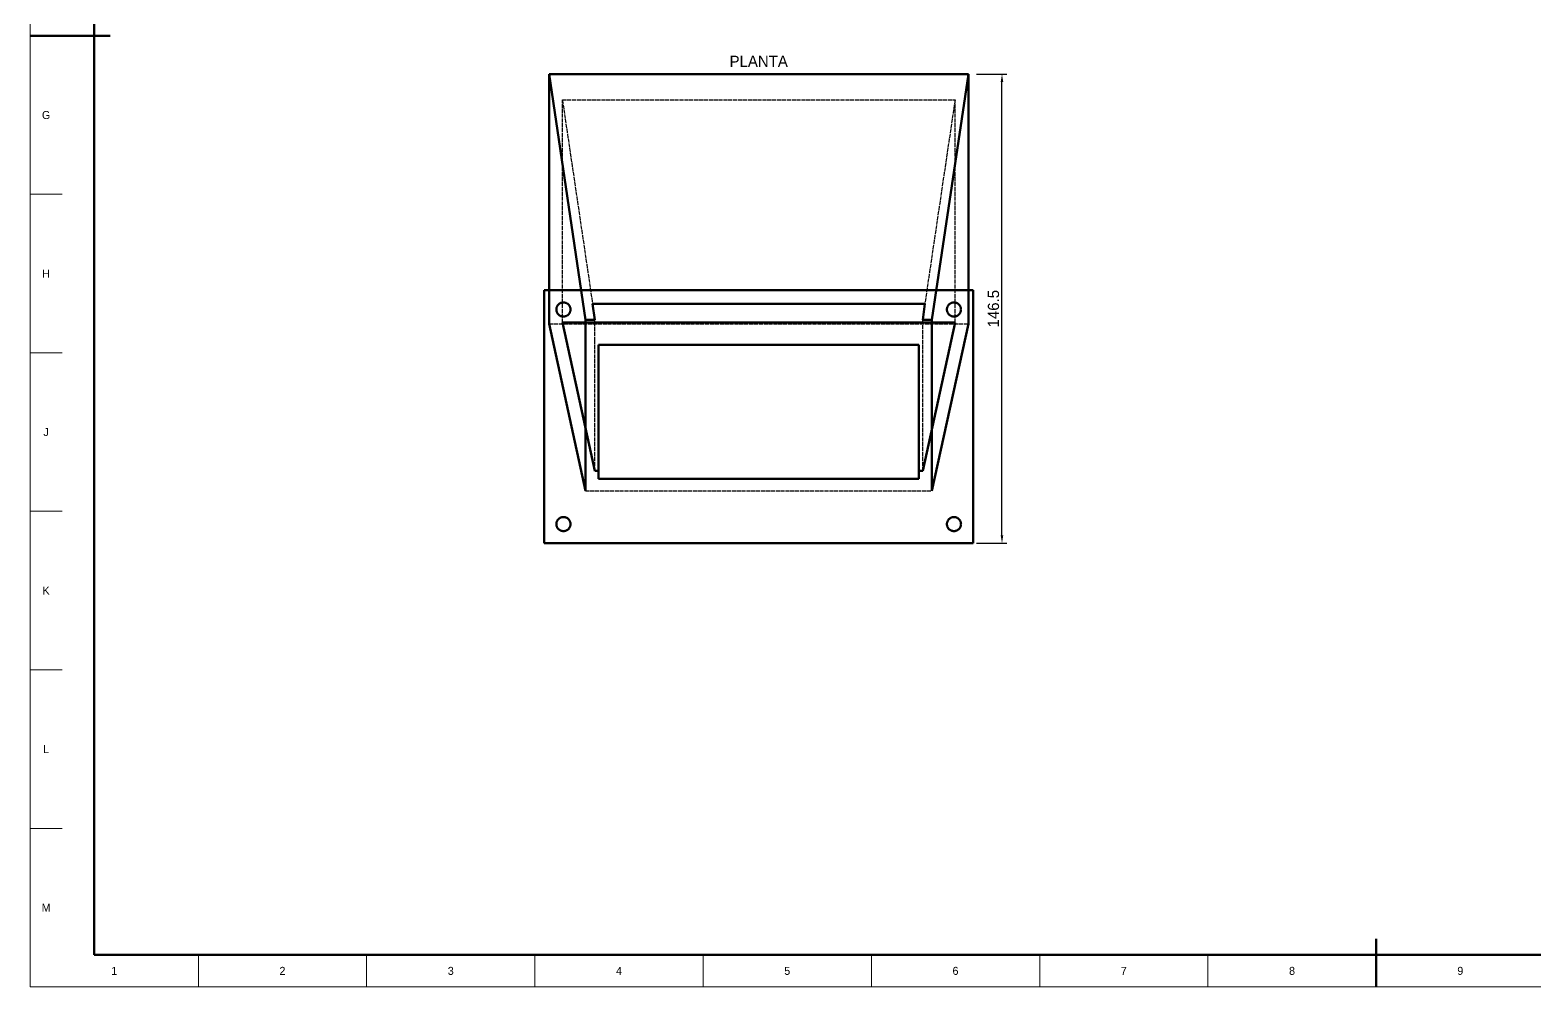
# Model space of a CAD drawing. Header units: millimetres. Extents: x 0 to 841, y 0 to 594.
# Drawn here: x 0 to 470.1, y 0 to 298.8 of the extents above; entities that cross this region are included whole.
import ezdxf
from ezdxf.enums import TextEntityAlignment as Align

# ---------------------------------------------------------------- set-up
doc = ezdxf.new("R2010")
doc.units = ezdxf.units.MM
doc.linetypes.add('DASHED', pattern=[1.524, 1.27, -0.254])
for name, color, linetype, lineweight in [('COTAS', 7, 'CONTINUOUS', 25), ('FINA', 7, 'CONTINUOUS', 18), ('NORMA', 7, 'CONTINUOUS', 70), ('OCULTA', 8, 'DASHED', 25), ('TEXTO', 7, 'CONTINUOUS', 25), ('VISIBLE', 7, 'CONTINUOUS', 50)]:
    doc.layers.add(name, color=color, linetype=linetype, lineweight=lineweight)
doc.dimstyles.new('F3D_1000', dxfattribs={"dimtxt": 3.5, "dimasz": 2.5, "dimexe": 1.5, "dimexo": 1, "dimgap": 0.9, "dimtad": 1, "dimdec": 1, "dimdsep": 46, "dimcen": 2.5, "dimazin": 3, "dimtfac": 1, "dimtmove": 0, "dimatfit": 3})

msp = doc.modelspace()

# ---------------------------------------------------------------- linework, layer by layer
at = {"layer": 'FINA'}
for p, q in [((0, 297), (10, 297)), ((0, 247.5), (10, 247.5)), ((0, 198), (10, 198)), ((0, 148.5), (10, 148.5)), ((0, 99), (10, 99)), ((0, 49.5), (10, 49.5)), ((52.56, 0), (52.56, 10)), ((105.12, 0), (105.12, 10)), ((157.69, 0), (157.69, 10)), ((210.25, 0), (210.25, 10)), ((262.81, 0), (262.81, 10)), ((315.38, 0), (315.38, 10)), ((367.94, 0), (367.94, 10)), ((420.5, 0), (420.5, 10))]:
    msp.add_line(p, q, dxfattribs=at)
msp.add_lwpolyline([(0, 0), (841, 0), (841, 594), (0, 594)], close=True, dxfattribs=at)
at = {"layer": 'NORMA'}
for p, q in [((0, 297), (25, 297)), ((420.5, 0), (420.5, 15))]:
    msp.add_line(p, q, dxfattribs=at)
msp.add_lwpolyline([(20, 10), (831, 10), (831, 584), (20, 584)], close=True, dxfattribs=at)
at = {"layer": 'OCULTA'}
for p, q in [((166.28, 207.43), (166.28, 276.97)), ((166.28, 276.97), (175.71, 213.31)), ((166.28, 276.97), (288.94, 276.97)), ((288.94, 276.97), (279.5, 213.31)), ((288.94, 207.43), (288.94, 276.97)), ((160.61, 138.52), (160.61, 217.52)), ((160.61, 217.52), (160.61, 217.52)), ((160.61, 217.52), (294.61, 217.52)), ((294.61, 138.52), (294.61, 217.52)), ((294.61, 217.52), (294.61, 217.52)), ((164.41, 211.66), (164.43, 211.8)), ((164.41, 211.52), (164.41, 211.66)), ((164.43, 211.8), (164.45, 211.94)), ((164.45, 211.94), (164.48, 212.09)), ((164.48, 212.09), (164.53, 212.22)), ((164.53, 212.22), (164.58, 212.36)), ((164.58, 212.36), (164.64, 212.49)), ((164.64, 212.49), (164.7, 212.62)), ((164.7, 212.62), (164.78, 212.74)), ((164.78, 212.74), (164.86, 212.86)), ((164.86, 212.86), (164.95, 212.97)), ((164.95, 212.97), (165.05, 213.07)), ((165.05, 213.07), (165.16, 213.17)), ((165.16, 213.17), (165.27, 213.26)), ((165.27, 213.26), (165.39, 213.35)), ((165.39, 213.35), (165.51, 213.42)), ((165.51, 213.42), (165.64, 213.49)), ((165.64, 213.49), (165.77, 213.55)), ((165.77, 213.55), (165.9, 213.6)), ((165.9, 213.6), (166.04, 213.64)), ((166.04, 213.64), (166.18, 213.67)), ((166.18, 213.67), (166.32, 213.7)), ((166.32, 213.7), (166.46, 213.71)), ((166.46, 213.71), (166.61, 213.72)), ((166.61, 213.72), (166.75, 213.71)), ((166.75, 213.71), (166.9, 213.7)), ((166.9, 213.7), (167.04, 213.67)), ((167.04, 213.67), (167.18, 213.64)), ((167.18, 213.64), (167.32, 213.6)), ((167.32, 213.6), (167.45, 213.55)), ((167.45, 213.55), (167.58, 213.49)), ((167.71, 213.42), (167.58, 213.49)), ((167.71, 213.42), (167.83, 213.35)), ((167.83, 213.35), (167.95, 213.26)), ((168.06, 213.17), (167.95, 213.26)), ((168.06, 213.17), (168.16, 213.07)), ((168.16, 213.07), (168.26, 212.97)), ((168.35, 212.86), (168.26, 212.97)), ((168.44, 212.74), (168.35, 212.86)), ((168.44, 212.74), (168.51, 212.62)), ((168.58, 212.49), (168.51, 212.62)), ((168.58, 212.49), (168.64, 212.36)), ((168.69, 212.22), (168.64, 212.36)), ((168.69, 212.22), (168.73, 212.09)), ((168.77, 211.94), (168.73, 212.09)), ((168.79, 211.8), (168.77, 211.94)), ((168.8, 211.66), (168.79, 211.8)), ((168.81, 211.52), (168.8, 211.66)), ((286.41, 211.66), (286.43, 211.8)), ((286.41, 211.52), (286.41, 211.66)), ((286.43, 211.8), (286.45, 211.94)), ((286.45, 211.94), (286.48, 212.09)), ((286.48, 212.09), (286.53, 212.22)), ((286.53, 212.22), (286.58, 212.36)), ((286.58, 212.36), (286.64, 212.49)), ((286.64, 212.49), (286.7, 212.62)), ((286.7, 212.62), (286.78, 212.74)), ((286.78, 212.74), (286.86, 212.86)), ((286.86, 212.86), (286.95, 212.97)), ((286.95, 212.97), (287.05, 213.07)), ((287.05, 213.07), (287.16, 213.17)), ((287.16, 213.17), (287.27, 213.26)), ((287.27, 213.26), (287.39, 213.35)), ((287.39, 213.35), (287.51, 213.42)), ((287.51, 213.42), (287.64, 213.49)), ((287.64, 213.49), (287.77, 213.55)), ((287.77, 213.55), (287.9, 213.6)), ((287.9, 213.6), (288.04, 213.64)), ((288.04, 213.64), (288.18, 213.67)), ((288.18, 213.67), (288.32, 213.7)), ((288.32, 213.7), (288.46, 213.71)), ((288.46, 213.71), (288.61, 213.72)), ((288.61, 213.72), (288.75, 213.71)), ((288.75, 213.71), (288.9, 213.7)), ((288.9, 213.7), (289.04, 213.67)), ((289.04, 213.67), (289.18, 213.64)), ((289.18, 213.64), (289.32, 213.6)), ((289.32, 213.6), (289.45, 213.55)), ((289.45, 213.55), (289.58, 213.49)), ((289.71, 213.42), (289.58, 213.49)), ((289.71, 213.42), (289.83, 213.35)), ((289.83, 213.35), (289.95, 213.26)), ((290.06, 213.17), (289.95, 213.26)), ((290.06, 213.17), (290.16, 213.07)), ((290.26, 212.97), (290.16, 213.07)), ((290.35, 212.86), (290.26, 212.97)), ((290.35, 212.86), (290.44, 212.74)), ((290.51, 212.62), (290.44, 212.74)), ((290.51, 212.62), (290.58, 212.49)), ((290.64, 212.36), (290.58, 212.49)), ((290.69, 212.22), (290.64, 212.36)), ((290.73, 212.09), (290.69, 212.22)), ((290.77, 211.94), (290.73, 212.09)), ((290.79, 211.8), (290.77, 211.94)), ((290.8, 211.66), (290.79, 211.8)), ((290.81, 211.52), (290.8, 211.66)), ((162.11, 207.02), (293.11, 207.02)), ((164.41, 211.37), (164.41, 211.52)), ((164.43, 211.23), (164.41, 211.37)), ((164.45, 211.09), (164.43, 211.23)), ((164.48, 210.95), (164.45, 211.09)), ((164.53, 210.81), (164.48, 210.95)), ((164.53, 210.81), (164.58, 210.67)), ((164.64, 210.54), (164.58, 210.67)), ((164.64, 210.54), (164.7, 210.42)), ((164.78, 210.29), (164.7, 210.42)), ((164.78, 210.29), (164.86, 210.18)), ((164.86, 210.18), (164.95, 210.07)), ((165.05, 209.96), (164.95, 210.07)), ((165.05, 209.96), (165.16, 209.86)), ((165.16, 209.86), (165.27, 209.77)), ((165.27, 209.77), (165.39, 209.69)), ((165.39, 209.69), (165.51, 209.61)), ((165.51, 209.61), (165.64, 209.54)), ((165.64, 209.54), (165.77, 209.48)), ((165.9, 209.43), (165.77, 209.48)), ((165.9, 209.43), (166.04, 209.39)), ((166.04, 209.39), (166.18, 209.36)), ((166.18, 209.36), (166.32, 209.33)), ((166.32, 209.33), (166.46, 209.32)), ((166.46, 209.32), (166.61, 209.32)), ((166.61, 209.32), (166.75, 209.32)), ((166.75, 209.32), (166.9, 209.33)), ((166.9, 209.33), (167.04, 209.36)), ((167.04, 209.36), (167.18, 209.39)), ((167.18, 209.39), (167.32, 209.43)), ((167.32, 209.43), (167.45, 209.48)), ((167.45, 209.48), (167.58, 209.54)), ((167.58, 209.54), (167.71, 209.61)), ((167.71, 209.61), (167.83, 209.69)), ((167.83, 209.69), (167.95, 209.77)), ((167.95, 209.77), (168.06, 209.86)), ((168.06, 209.86), (168.16, 209.96)), ((168.16, 209.96), (168.26, 210.07)), ((168.26, 210.07), (168.35, 210.18)), ((168.35, 210.18), (168.44, 210.29)), ((168.44, 210.29), (168.51, 210.42)), ((168.51, 210.42), (168.58, 210.54)), ((168.58, 210.54), (168.64, 210.67)), ((168.64, 210.67), (168.69, 210.81)), ((168.69, 210.81), (168.73, 210.95)), ((168.73, 210.95), (168.77, 211.09)), ((168.77, 211.09), (168.79, 211.23)), ((168.79, 211.23), (168.8, 211.37)), ((168.8, 211.37), (168.81, 211.52)), ((176.37, 201.75), (176.37, 208.28)), ((278.84, 161.17), (278.84, 208.28)), ((286.41, 211.37), (286.41, 211.52)), ((286.43, 211.23), (286.41, 211.37)), ((286.45, 211.09), (286.43, 211.23)), ((286.48, 210.95), (286.45, 211.09)), ((286.48, 210.95), (286.53, 210.81)), ((286.58, 210.67), (286.53, 210.81)), ((286.64, 210.54), (286.58, 210.67)), ((286.7, 210.42), (286.64, 210.54)), ((286.7, 210.42), (286.78, 210.29)), ((286.86, 210.18), (286.78, 210.29)), ((286.86, 210.18), (286.95, 210.07)), ((287.05, 209.96), (286.95, 210.07)), ((287.05, 209.96), (287.16, 209.86)), ((287.27, 209.77), (287.16, 209.86)), ((287.27, 209.77), (287.39, 209.69)), ((287.39, 209.69), (287.51, 209.61)), ((287.51, 209.61), (287.64, 209.54)), ((287.64, 209.54), (287.77, 209.48)), ((287.9, 209.43), (287.77, 209.48)), ((287.9, 209.43), (288.04, 209.39)), ((288.04, 209.39), (288.18, 209.36)), ((288.18, 209.36), (288.32, 209.33)), ((288.32, 209.33), (288.46, 209.32)), ((288.46, 209.32), (288.61, 209.32)), ((288.61, 209.32), (288.75, 209.32)), ((288.75, 209.32), (288.9, 209.33)), ((288.9, 209.33), (289.04, 209.36)), ((289.04, 209.36), (289.18, 209.39)), ((289.18, 209.39), (289.32, 209.43)), ((289.32, 209.43), (289.45, 209.48)), ((289.45, 209.48), (289.58, 209.54)), ((289.58, 209.54), (289.71, 209.61)), ((289.71, 209.61), (289.83, 209.69)), ((289.83, 209.69), (289.95, 209.77)), ((289.95, 209.77), (290.06, 209.86)), ((290.06, 209.86), (290.16, 209.96)), ((290.16, 209.96), (290.26, 210.07)), ((290.26, 210.07), (290.35, 210.18)), ((290.35, 210.18), (290.44, 210.29)), ((290.44, 210.29), (290.51, 210.42)), ((290.51, 210.42), (290.58, 210.54)), ((290.58, 210.54), (290.64, 210.67)), ((290.64, 210.67), (290.69, 210.81)), ((290.69, 210.81), (290.73, 210.95)), ((290.73, 210.95), (290.77, 211.09)), ((290.77, 211.09), (290.79, 211.23)), ((290.79, 211.23), (290.8, 211.37)), ((290.8, 211.37), (290.81, 211.52)), ((176.37, 161.17), (176.37, 201.75)), ((177.61, 161.17), (177.61, 200.52)), ((177.61, 200.52), (177.61, 200.52)), ((177.61, 200.52), (277.61, 200.52)), ((277.61, 161.17), (277.61, 200.52)), ((277.61, 200.52), (277.61, 200.52)), ((173.48, 154.91), (281.74, 154.91)), ((164.7, 145.62), (164.78, 145.74)), ((164.78, 145.74), (164.86, 145.86)), ((164.86, 145.86), (164.95, 145.97)), ((164.95, 145.97), (165.05, 146.07)), ((165.05, 146.07), (165.16, 146.17)), ((165.16, 146.17), (165.27, 146.26)), ((165.27, 146.26), (165.39, 146.35)), ((165.39, 146.35), (165.51, 146.42)), ((165.51, 146.42), (165.64, 146.49)), ((165.64, 146.49), (165.77, 146.55)), ((165.77, 146.55), (165.9, 146.6)), ((165.9, 146.6), (166.04, 146.64)), ((166.04, 146.64), (166.18, 146.67)), ((166.18, 146.67), (166.32, 146.7)), ((166.32, 146.7), (166.46, 146.71)), ((166.46, 146.71), (166.61, 146.72)), ((166.61, 146.72), (166.75, 146.71)), ((166.75, 146.71), (166.9, 146.7)), ((166.9, 146.7), (167.04, 146.67)), ((167.04, 146.67), (167.18, 146.64)), ((167.18, 146.64), (167.32, 146.6)), ((167.32, 146.6), (167.45, 146.55)), ((167.58, 146.49), (167.45, 146.55)), ((167.58, 146.49), (167.71, 146.42)), ((167.71, 146.42), (167.83, 146.35)), ((167.83, 146.35), (167.95, 146.26)), ((168.06, 146.17), (167.95, 146.26)), ((168.06, 146.17), (168.16, 146.07)), ((168.16, 146.07), (168.26, 145.97)), ((168.35, 145.86), (168.26, 145.97)), ((168.44, 145.74), (168.35, 145.86)), ((168.44, 145.74), (168.51, 145.62)), ((286.7, 145.62), (286.78, 145.74)), ((286.78, 145.74), (286.86, 145.86)), ((286.86, 145.86), (286.95, 145.97)), ((286.95, 145.97), (287.05, 146.07)), ((287.05, 146.07), (287.16, 146.17)), ((287.16, 146.17), (287.27, 146.26)), ((287.27, 146.26), (287.39, 146.35)), ((287.39, 146.35), (287.51, 146.42)), ((287.51, 146.42), (287.64, 146.49)), ((287.64, 146.49), (287.77, 146.55)), ((287.77, 146.55), (287.9, 146.6)), ((287.9, 146.6), (288.04, 146.64)), ((288.04, 146.64), (288.18, 146.67)), ((288.18, 146.67), (288.32, 146.7)), ((288.32, 146.7), (288.46, 146.71)), ((288.46, 146.71), (288.61, 146.72)), ((288.61, 146.72), (288.75, 146.71)), ((288.75, 146.71), (288.9, 146.7)), ((288.9, 146.7), (289.04, 146.67)), ((289.04, 146.67), (289.18, 146.64)), ((289.18, 146.64), (289.32, 146.6)), ((289.32, 146.6), (289.45, 146.55)), ((289.58, 146.49), (289.45, 146.55)), ((289.58, 146.49), (289.71, 146.42)), ((289.71, 146.42), (289.83, 146.35)), ((289.83, 146.35), (289.95, 146.26)), ((290.06, 146.17), (289.95, 146.26)), ((290.06, 146.17), (290.16, 146.07)), ((290.16, 146.07), (290.26, 145.97)), ((290.35, 145.86), (290.26, 145.97)), ((290.35, 145.86), (290.44, 145.74)), ((290.51, 145.62), (290.44, 145.74)), ((164.41, 144.66), (164.43, 144.8)), ((164.41, 144.52), (164.41, 144.66)), ((164.41, 144.37), (164.41, 144.52)), ((164.43, 144.23), (164.41, 144.37)), ((164.43, 144.8), (164.45, 144.94)), ((164.45, 144.09), (164.43, 144.23)), ((164.45, 144.94), (164.48, 145.09)), ((164.48, 143.95), (164.45, 144.09)), ((164.48, 145.09), (164.53, 145.22)), ((164.53, 143.81), (164.48, 143.95)), ((164.53, 145.22), (164.58, 145.36)), ((164.53, 143.81), (164.58, 143.67)), ((164.58, 145.36), (164.64, 145.49)), ((164.64, 143.54), (164.58, 143.67)), ((164.64, 145.49), (164.7, 145.62)), ((164.64, 143.54), (164.7, 143.42)), ((164.78, 143.29), (164.7, 143.42)), ((164.78, 143.29), (164.86, 143.18)), ((164.95, 143.07), (164.86, 143.18)), ((164.95, 143.07), (165.05, 142.96)), ((165.05, 142.96), (165.16, 142.86)), ((165.27, 142.77), (165.16, 142.86)), ((165.27, 142.77), (165.39, 142.69)), ((165.39, 142.69), (165.51, 142.61)), ((165.51, 142.61), (165.64, 142.54)), ((165.77, 142.48), (165.64, 142.54)), ((165.77, 142.48), (165.9, 142.43)), ((165.9, 142.43), (166.04, 142.39)), ((166.04, 142.39), (166.18, 142.36)), ((166.18, 142.36), (166.32, 142.33)), ((166.32, 142.33), (166.46, 142.32)), ((166.46, 142.32), (166.61, 142.32)), ((166.61, 142.32), (166.75, 142.32)), ((166.75, 142.32), (166.9, 142.33)), ((166.9, 142.33), (167.04, 142.36)), ((167.04, 142.36), (167.18, 142.39)), ((167.18, 142.39), (167.32, 142.43)), ((167.32, 142.43), (167.45, 142.48)), ((167.45, 142.48), (167.58, 142.54)), ((167.58, 142.54), (167.71, 142.61)), ((167.71, 142.61), (167.83, 142.69)), ((167.83, 142.69), (167.95, 142.77)), ((167.95, 142.77), (168.06, 142.86)), ((168.06, 142.86), (168.16, 142.96)), ((168.16, 142.96), (168.26, 143.07)), ((168.26, 143.07), (168.35, 143.18)), ((168.35, 143.18), (168.44, 143.29)), ((168.44, 143.29), (168.51, 143.42)), ((168.58, 145.49), (168.51, 145.62)), ((168.51, 143.42), (168.58, 143.54)), ((168.64, 145.36), (168.58, 145.49)), ((168.58, 143.54), (168.64, 143.67)), ((168.69, 145.22), (168.64, 145.36)), ((168.64, 143.67), (168.69, 143.81)), ((168.69, 145.22), (168.73, 145.09)), ((168.69, 143.81), (168.73, 143.95)), ((168.77, 144.94), (168.73, 145.09)), ((168.73, 143.95), (168.77, 144.09)), ((168.79, 144.8), (168.77, 144.94)), ((168.77, 144.09), (168.79, 144.23)), ((168.8, 144.66), (168.79, 144.8)), ((168.79, 144.23), (168.8, 144.37)), ((168.81, 144.52), (168.8, 144.66)), ((168.8, 144.37), (168.81, 144.52)), ((286.41, 144.66), (286.43, 144.8)), ((286.41, 144.52), (286.41, 144.66)), ((286.41, 144.37), (286.41, 144.52)), ((286.43, 144.23), (286.41, 144.37)), ((286.43, 144.8), (286.45, 144.94)), ((286.45, 144.09), (286.43, 144.23)), ((286.45, 144.94), (286.48, 145.09)), ((286.48, 143.95), (286.45, 144.09)), ((286.48, 145.09), (286.53, 145.22)), ((286.48, 143.95), (286.53, 143.81)), ((286.53, 145.22), (286.58, 145.36)), ((286.53, 143.81), (286.58, 143.67)), ((286.58, 145.36), (286.64, 145.49)), ((286.64, 143.54), (286.58, 143.67)), ((286.64, 145.49), (286.7, 145.62)), ((286.7, 143.42), (286.64, 143.54)), ((286.7, 143.42), (286.78, 143.29)), ((286.86, 143.18), (286.78, 143.29)), ((286.95, 143.07), (286.86, 143.18)), ((286.95, 143.07), (287.05, 142.96)), ((287.05, 142.96), (287.16, 142.86)), ((287.27, 142.77), (287.16, 142.86)), ((287.27, 142.77), (287.39, 142.69)), ((287.39, 142.69), (287.51, 142.61)), ((287.51, 142.61), (287.64, 142.54)), ((287.77, 142.48), (287.64, 142.54)), ((287.77, 142.48), (287.9, 142.43)), ((287.9, 142.43), (288.04, 142.39)), ((288.04, 142.39), (288.18, 142.36)), ((288.18, 142.36), (288.32, 142.33)), ((288.32, 142.33), (288.46, 142.32)), ((288.46, 142.32), (288.61, 142.32)), ((288.61, 142.32), (288.75, 142.32)), ((288.75, 142.32), (288.9, 142.33)), ((288.9, 142.33), (289.04, 142.36)), ((289.04, 142.36), (289.18, 142.39)), ((289.18, 142.39), (289.32, 142.43)), ((289.32, 142.43), (289.45, 142.48)), ((289.45, 142.48), (289.58, 142.54)), ((289.58, 142.54), (289.71, 142.61)), ((289.71, 142.61), (289.83, 142.69)), ((289.83, 142.69), (289.95, 142.77)), ((289.95, 142.77), (290.06, 142.86)), ((290.06, 142.86), (290.16, 142.96)), ((290.16, 142.96), (290.26, 143.07)), ((290.26, 143.07), (290.35, 143.18)), ((290.35, 143.18), (290.44, 143.29)), ((290.44, 143.29), (290.51, 143.42)), ((290.51, 145.62), (290.58, 145.49)), ((290.51, 143.42), (290.58, 143.54)), ((290.64, 145.36), (290.58, 145.49)), ((290.58, 143.54), (290.64, 143.67)), ((290.64, 145.36), (290.69, 145.22)), ((290.64, 143.67), (290.69, 143.81)), ((290.73, 145.09), (290.69, 145.22)), ((290.69, 143.81), (290.73, 143.95)), ((290.77, 144.94), (290.73, 145.09)), ((290.73, 143.95), (290.77, 144.09)), ((290.79, 144.8), (290.77, 144.94)), ((290.77, 144.09), (290.79, 144.23)), ((290.8, 144.66), (290.79, 144.8)), ((290.79, 144.23), (290.8, 144.37)), ((290.81, 144.52), (290.8, 144.66)), ((290.8, 144.37), (290.81, 144.52)), ((160.61, 138.52), (160.61, 138.52)), ((160.61, 138.52), (294.61, 138.52)), ((294.61, 138.52), (294.61, 138.52))]:
    msp.add_line(p, q, dxfattribs=at)
at = {"layer": 'VISIBLE'}
for p, q in [((162.11, 207.02), (162.11, 285.02)), ((173.48, 208.28), (162.11, 285.02)), ((162.11, 285.02), (293.11, 285.02)), ((162.11, 217.52), (162.11, 285.02)), ((162.11, 285.02), (162.11, 285.02)), ((162.11, 285.02), (162.11, 285.02)), ((162.11, 285.02), (293.11, 285.02)), ((281.74, 208.28), (293.11, 285.02)), ((293.11, 207.02), (293.11, 285.02)), ((293.11, 285.02), (293.11, 285.02)), ((293.11, 285.02), (293.11, 285.02)), ((293.11, 285.02), (293.11, 217.52)), ((160.61, 138.52), (160.61, 217.52)), ((160.61, 217.52), (294.61, 217.52)), ((160.61, 138.52), (160.61, 217.52)), ((160.61, 217.52), (160.61, 217.52)), ((160.61, 217.52), (160.61, 217.52)), ((160.61, 217.52), (162.11, 217.52)), ((162.11, 217.52), (162.11, 217.52)), ((162.11, 217.52), (162.11, 217.52)), ((162.11, 217.52), (162.11, 217.52)), ((162.11, 217.52), (162.11, 217.52)), ((162.11, 217.52), (162.11, 217.52)), ((162.11, 217.52), (162.11, 217.52)), ((162.11, 217.52), (162.11, 217.52)), ((162.11, 217.52), (162.11, 217.52)), ((162.11, 217.52), (162.11, 217.52)), ((162.11, 217.52), (162.11, 217.52)), ((162.11, 217.52), (162.11, 217.52)), ((162.11, 217.52), (162.11, 217.52)), ((162.11, 217.52), (162.11, 217.52)), ((162.11, 217.52), (162.11, 217.52)), ((162.11, 217.52), (162.11, 217.52)), ((162.11, 217.52), (162.11, 217.52)), ((293.11, 217.52), (293.11, 217.52)), ((293.11, 217.52), (293.11, 217.52)), ((293.11, 217.52), (293.11, 217.52)), ((293.11, 217.52), (293.11, 217.52)), ((293.11, 217.52), (293.11, 217.52)), ((293.11, 217.52), (293.11, 217.52)), ((293.11, 217.52), (293.11, 217.52)), ((293.11, 217.52), (293.11, 217.52)), ((293.11, 217.52), (293.11, 217.52)), ((293.11, 217.52), (293.11, 217.52)), ((293.11, 217.52), (293.11, 217.52)), ((293.11, 217.52), (293.11, 217.52)), ((293.11, 217.52), (293.11, 217.52)), ((293.11, 217.52), (293.11, 217.52)), ((293.11, 217.52), (293.11, 217.52)), ((293.11, 217.52), (293.11, 217.52)), ((293.11, 217.52), (294.61, 217.52)), ((294.61, 138.52), (294.61, 217.52)), ((294.61, 217.52), (294.61, 217.52)), ((294.61, 217.52), (294.61, 217.52)), ((294.61, 217.52), (294.61, 138.52)), ((164.41, 211.66), (164.43, 211.8)), ((164.41, 211.52), (164.41, 211.66)), ((164.43, 211.8), (164.45, 211.94)), ((164.45, 211.94), (164.48, 212.09)), ((164.48, 212.09), (164.53, 212.22)), ((164.53, 212.22), (164.58, 212.36)), ((164.58, 212.36), (164.64, 212.49)), ((164.64, 212.49), (164.7, 212.62)), ((164.7, 212.62), (164.78, 212.74)), ((164.78, 212.74), (164.86, 212.86)), ((164.86, 212.86), (164.95, 212.97)), ((164.95, 212.97), (165.05, 213.07)), ((165.05, 213.07), (165.16, 213.17)), ((165.16, 213.17), (165.27, 213.26)), ((165.27, 213.26), (165.39, 213.35)), ((165.39, 213.35), (165.51, 213.42)), ((165.51, 213.42), (165.64, 213.49)), ((165.64, 213.49), (165.77, 213.55)), ((165.77, 213.55), (165.9, 213.6)), ((165.9, 213.6), (166.04, 213.64)), ((166.04, 213.64), (166.18, 213.67)), ((166.18, 213.67), (166.32, 213.7)), ((166.32, 213.7), (166.46, 213.71)), ((166.46, 213.71), (166.61, 213.72)), ((166.61, 213.72), (166.75, 213.71)), ((166.75, 213.71), (166.9, 213.7)), ((166.9, 213.7), (167.04, 213.67)), ((167.04, 213.67), (167.18, 213.64)), ((167.18, 213.64), (167.32, 213.6)), ((167.32, 213.6), (167.45, 213.55)), ((167.45, 213.55), (167.58, 213.49)), ((167.71, 213.42), (167.58, 213.49)), ((167.71, 213.42), (167.83, 213.35)), ((167.83, 213.35), (167.95, 213.26)), ((168.06, 213.17), (167.95, 213.26)), ((168.06, 213.17), (168.16, 213.07)), ((168.16, 213.07), (168.26, 212.97)), ((168.35, 212.86), (168.26, 212.97)), ((168.44, 212.74), (168.35, 212.86)), ((168.44, 212.74), (168.51, 212.62)), ((168.58, 212.49), (168.51, 212.62)), ((168.58, 212.49), (168.64, 212.36)), ((168.69, 212.22), (168.64, 212.36)), ((168.69, 212.22), (168.73, 212.09)), ((168.77, 211.94), (168.73, 212.09)), ((168.79, 211.8), (168.77, 211.94)), ((168.8, 211.66), (168.79, 211.8)), ((168.81, 211.52), (168.8, 211.66)), ((176.37, 208.28), (175.71, 213.31)), ((175.71, 213.31), (279.5, 213.31)), ((278.84, 208.28), (279.5, 213.31)), ((286.41, 211.66), (286.43, 211.8)), ((286.41, 211.52), (286.41, 211.66)), ((286.43, 211.8), (286.45, 211.94)), ((286.45, 211.94), (286.48, 212.09)), ((286.48, 212.09), (286.53, 212.22)), ((286.53, 212.22), (286.58, 212.36)), ((286.58, 212.36), (286.64, 212.49)), ((286.64, 212.49), (286.7, 212.62)), ((286.7, 212.62), (286.78, 212.74)), ((286.78, 212.74), (286.86, 212.86)), ((286.86, 212.86), (286.95, 212.97)), ((286.95, 212.97), (287.05, 213.07)), ((287.05, 213.07), (287.16, 213.17)), ((287.16, 213.17), (287.27, 213.26)), ((287.27, 213.26), (287.39, 213.35)), ((287.39, 213.35), (287.51, 213.42)), ((287.51, 213.42), (287.64, 213.49)), ((287.64, 213.49), (287.77, 213.55)), ((287.77, 213.55), (287.9, 213.6)), ((287.9, 213.6), (288.04, 213.64)), ((288.04, 213.64), (288.18, 213.67)), ((288.18, 213.67), (288.32, 213.7)), ((288.32, 213.7), (288.46, 213.71)), ((288.46, 213.71), (288.61, 213.72)), ((288.61, 213.72), (288.75, 213.71)), ((288.75, 213.71), (288.9, 213.7)), ((288.9, 213.7), (289.04, 213.67)), ((289.04, 213.67), (289.18, 213.64)), ((289.18, 213.64), (289.32, 213.6)), ((289.32, 213.6), (289.45, 213.55)), ((289.45, 213.55), (289.58, 213.49)), ((289.71, 213.42), (289.58, 213.49)), ((289.71, 213.42), (289.83, 213.35)), ((289.83, 213.35), (289.95, 213.26)), ((290.06, 213.17), (289.95, 213.26)), ((290.06, 213.17), (290.16, 213.07)), ((290.26, 212.97), (290.16, 213.07)), ((290.35, 212.86), (290.26, 212.97)), ((290.35, 212.86), (290.44, 212.74)), ((290.51, 212.62), (290.44, 212.74)), ((290.51, 212.62), (290.58, 212.49)), ((290.64, 212.36), (290.58, 212.49)), ((290.69, 212.22), (290.64, 212.36)), ((290.73, 212.09), (290.69, 212.22)), ((290.77, 211.94), (290.73, 212.09)), ((290.79, 211.8), (290.77, 211.94)), ((290.8, 211.66), (290.79, 211.8)), ((290.81, 211.52), (290.8, 211.66)), ((162.11, 207.02), (173.48, 154.91)), ((164.41, 211.37), (164.41, 211.52)), ((164.43, 211.23), (164.41, 211.37)), ((164.45, 211.09), (164.43, 211.23)), ((164.48, 210.95), (164.45, 211.09)), ((164.53, 210.81), (164.48, 210.95)), ((164.53, 210.81), (164.58, 210.67)), ((164.64, 210.54), (164.58, 210.67)), ((164.64, 210.54), (164.7, 210.42)), ((164.78, 210.29), (164.7, 210.42)), ((164.78, 210.29), (164.86, 210.18)), ((164.86, 210.18), (164.95, 210.07)), ((165.05, 209.96), (164.95, 210.07)), ((165.05, 209.96), (165.16, 209.86)), ((165.16, 209.86), (165.27, 209.77)), ((165.27, 209.77), (165.39, 209.69)), ((165.39, 209.69), (165.51, 209.61)), ((165.51, 209.61), (165.64, 209.54)), ((165.64, 209.54), (165.77, 209.48)), ((165.9, 209.43), (165.77, 209.48)), ((165.9, 209.43), (166.04, 209.39)), ((166.04, 209.39), (166.18, 209.36)), ((166.18, 209.36), (166.32, 209.33)), ((166.28, 207.43), (176.37, 161.17)), ((166.28, 207.43), (288.94, 207.43)), ((166.32, 209.33), (166.46, 209.32)), ((166.46, 209.32), (166.61, 209.32)), ((166.61, 209.32), (166.75, 209.32)), ((166.75, 209.32), (166.9, 209.33)), ((166.9, 209.33), (167.04, 209.36)), ((167.04, 209.36), (167.18, 209.39)), ((167.18, 209.39), (167.32, 209.43)), ((167.32, 209.43), (167.45, 209.48)), ((167.45, 209.48), (167.58, 209.54)), ((167.58, 209.54), (167.71, 209.61)), ((167.71, 209.61), (167.83, 209.69)), ((167.83, 209.69), (167.95, 209.77)), ((167.95, 209.77), (168.06, 209.86)), ((168.06, 209.86), (168.16, 209.96)), ((168.16, 209.96), (168.26, 210.07)), ((168.26, 210.07), (168.35, 210.18)), ((168.35, 210.18), (168.44, 210.29)), ((168.44, 210.29), (168.51, 210.42)), ((168.51, 210.42), (168.58, 210.54)), ((168.58, 210.54), (168.64, 210.67)), ((168.64, 210.67), (168.69, 210.81)), ((168.69, 210.81), (168.73, 210.95)), ((168.73, 210.95), (168.77, 211.09)), ((168.77, 211.09), (168.79, 211.23)), ((168.79, 211.23), (168.8, 211.37)), ((168.8, 211.37), (168.81, 211.52)), ((173.48, 154.91), (173.48, 208.28)), ((173.48, 208.28), (176.37, 208.28)), ((278.84, 208.28), (281.74, 208.28)), ((288.94, 207.43), (278.84, 161.17)), ((281.74, 154.91), (281.74, 208.28)), ((293.11, 207.02), (281.74, 154.91)), ((286.41, 211.37), (286.41, 211.52)), ((286.43, 211.23), (286.41, 211.37)), ((286.45, 211.09), (286.43, 211.23)), ((286.48, 210.95), (286.45, 211.09)), ((286.48, 210.95), (286.53, 210.81)), ((286.58, 210.67), (286.53, 210.81)), ((286.64, 210.54), (286.58, 210.67)), ((286.7, 210.42), (286.64, 210.54)), ((286.7, 210.42), (286.78, 210.29)), ((286.86, 210.18), (286.78, 210.29)), ((286.86, 210.18), (286.95, 210.07)), ((287.05, 209.96), (286.95, 210.07)), ((287.05, 209.96), (287.16, 209.86)), ((287.27, 209.77), (287.16, 209.86)), ((287.27, 209.77), (287.39, 209.69)), ((287.39, 209.69), (287.51, 209.61)), ((287.51, 209.61), (287.64, 209.54)), ((287.64, 209.54), (287.77, 209.48)), ((287.9, 209.43), (287.77, 209.48)), ((287.9, 209.43), (288.04, 209.39)), ((288.04, 209.39), (288.18, 209.36)), ((288.18, 209.36), (288.32, 209.33)), ((288.32, 209.33), (288.46, 209.32)), ((288.46, 209.32), (288.61, 209.32)), ((288.61, 209.32), (288.75, 209.32)), ((288.75, 209.32), (288.9, 209.33)), ((288.9, 209.33), (289.04, 209.36)), ((289.04, 209.36), (289.18, 209.39)), ((289.18, 209.39), (289.32, 209.43)), ((289.32, 209.43), (289.45, 209.48)), ((289.45, 209.48), (289.58, 209.54)), ((289.58, 209.54), (289.71, 209.61)), ((289.71, 209.61), (289.83, 209.69)), ((289.83, 209.69), (289.95, 209.77)), ((289.95, 209.77), (290.06, 209.86)), ((290.06, 209.86), (290.16, 209.96)), ((290.16, 209.96), (290.26, 210.07)), ((290.26, 210.07), (290.35, 210.18)), ((290.35, 210.18), (290.44, 210.29)), ((290.44, 210.29), (290.51, 210.42)), ((290.51, 210.42), (290.58, 210.54)), ((290.58, 210.54), (290.64, 210.67)), ((290.64, 210.67), (290.69, 210.81)), ((290.69, 210.81), (290.73, 210.95)), ((290.73, 210.95), (290.77, 211.09)), ((290.77, 211.09), (290.79, 211.23)), ((290.79, 211.23), (290.8, 211.37)), ((290.8, 211.37), (290.81, 211.52)), ((177.61, 158.6), (177.61, 200.52)), ((177.61, 200.52), (277.61, 200.52)), ((277.61, 158.6), (277.61, 200.52)), ((176.37, 161.17), (177.61, 161.17)), ((177.61, 161.17), (177.61, 158.6)), ((277.61, 161.17), (277.61, 158.6)), ((277.61, 161.17), (278.84, 161.17)), ((177.61, 158.6), (277.61, 158.6)), ((164.7, 145.62), (164.78, 145.74)), ((164.78, 145.74), (164.7, 145.62)), ((164.78, 145.74), (164.86, 145.86)), ((164.86, 145.86), (164.78, 145.74)), ((164.78, 145.74), (164.78, 145.74)), ((164.86, 145.86), (164.95, 145.97)), ((164.95, 145.97), (164.86, 145.86)), ((164.86, 145.86), (164.86, 145.86)), ((164.95, 145.97), (165.05, 146.07)), ((165.05, 146.07), (164.95, 145.97)), ((164.95, 145.97), (164.95, 145.97)), ((165.05, 146.07), (165.16, 146.17)), ((165.16, 146.17), (165.05, 146.07)), ((165.05, 146.07), (165.05, 146.07)), ((165.16, 146.17), (165.27, 146.26)), ((165.27, 146.26), (165.16, 146.17)), ((165.16, 146.17), (165.16, 146.17)), ((165.27, 146.26), (165.39, 146.35)), ((165.39, 146.35), (165.27, 146.26)), ((165.27, 146.26), (165.27, 146.26)), ((165.39, 146.35), (165.51, 146.42)), ((165.51, 146.42), (165.39, 146.35)), ((165.39, 146.35), (165.39, 146.35)), ((165.51, 146.42), (165.64, 146.49)), ((165.64, 146.49), (165.51, 146.42)), ((165.51, 146.42), (165.51, 146.42)), ((165.64, 146.49), (165.77, 146.55)), ((165.77, 146.55), (165.64, 146.49)), ((165.64, 146.49), (165.64, 146.49)), ((165.77, 146.55), (165.9, 146.6)), ((165.9, 146.6), (165.77, 146.55)), ((165.77, 146.55), (165.77, 146.55)), ((165.9, 146.6), (166.04, 146.64)), ((166.04, 146.64), (165.9, 146.6)), ((165.9, 146.6), (165.9, 146.6)), ((166.04, 146.64), (166.18, 146.67)), ((166.18, 146.67), (166.04, 146.64)), ((166.04, 146.64), (166.04, 146.64)), ((166.18, 146.67), (166.32, 146.7)), ((166.32, 146.7), (166.18, 146.67)), ((166.18, 146.67), (166.18, 146.67)), ((166.32, 146.7), (166.46, 146.71)), ((166.46, 146.71), (166.32, 146.7)), ((166.32, 146.7), (166.32, 146.7)), ((166.46, 146.71), (166.61, 146.72)), ((166.61, 146.72), (166.46, 146.71)), ((166.46, 146.71), (166.46, 146.71)), ((166.61, 146.72), (166.75, 146.71)), ((166.75, 146.71), (166.61, 146.72)), ((166.61, 146.72), (166.61, 146.72)), ((166.75, 146.71), (166.9, 146.7)), ((166.9, 146.7), (166.75, 146.71)), ((166.75, 146.71), (166.75, 146.71)), ((166.9, 146.7), (167.04, 146.67)), ((167.04, 146.67), (166.9, 146.7)), ((166.9, 146.7), (166.9, 146.7)), ((167.04, 146.67), (167.18, 146.64)), ((167.18, 146.64), (167.04, 146.67)), ((167.04, 146.67), (167.04, 146.67)), ((167.18, 146.64), (167.32, 146.6)), ((167.32, 146.6), (167.18, 146.64)), ((167.18, 146.64), (167.18, 146.64)), ((167.32, 146.6), (167.45, 146.55)), ((167.45, 146.55), (167.32, 146.6)), ((167.32, 146.6), (167.32, 146.6)), ((167.58, 146.49), (167.45, 146.55)), ((167.58, 146.49), (167.45, 146.55)), ((167.45, 146.55), (167.45, 146.55)), ((167.58, 146.49), (167.71, 146.42)), ((167.71, 146.42), (167.58, 146.49)), ((167.58, 146.49), (167.58, 146.49)), ((167.71, 146.42), (167.83, 146.35)), ((167.83, 146.35), (167.71, 146.42)), ((167.71, 146.42), (167.71, 146.42)), ((167.83, 146.35), (167.95, 146.26)), ((167.95, 146.26), (167.83, 146.35)), ((167.83, 146.35), (167.83, 146.35)), ((168.06, 146.17), (167.95, 146.26)), ((168.06, 146.17), (167.95, 146.26)), ((167.95, 146.26), (167.95, 146.26)), ((168.06, 146.17), (168.16, 146.07)), ((168.16, 146.07), (168.06, 146.17)), ((168.06, 146.17), (168.06, 146.17)), ((168.16, 146.07), (168.26, 145.97)), ((168.26, 145.97), (168.16, 146.07)), ((168.16, 146.07), (168.16, 146.07)), ((168.35, 145.86), (168.26, 145.97)), ((168.35, 145.86), (168.26, 145.97)), ((168.26, 145.97), (168.26, 145.97)), ((168.44, 145.74), (168.35, 145.86)), ((168.44, 145.74), (168.35, 145.86)), ((168.35, 145.86), (168.35, 145.86)), ((168.44, 145.74), (168.51, 145.62)), ((168.51, 145.62), (168.44, 145.74)), ((168.44, 145.74), (168.44, 145.74)), ((286.7, 145.62), (286.78, 145.74)), ((286.78, 145.74), (286.7, 145.62)), ((286.78, 145.74), (286.86, 145.86)), ((286.86, 145.86), (286.78, 145.74)), ((286.78, 145.74), (286.78, 145.74)), ((286.86, 145.86), (286.95, 145.97)), ((286.95, 145.97), (286.86, 145.86)), ((286.86, 145.86), (286.86, 145.86)), ((286.95, 145.97), (287.05, 146.07)), ((287.05, 146.07), (286.95, 145.97)), ((286.95, 145.97), (286.95, 145.97)), ((287.05, 146.07), (287.16, 146.17)), ((287.16, 146.17), (287.05, 146.07)), ((287.05, 146.07), (287.05, 146.07)), ((287.16, 146.17), (287.27, 146.26)), ((287.27, 146.26), (287.16, 146.17)), ((287.16, 146.17), (287.16, 146.17)), ((287.27, 146.26), (287.39, 146.35)), ((287.39, 146.35), (287.27, 146.26)), ((287.27, 146.26), (287.27, 146.26)), ((287.39, 146.35), (287.51, 146.42)), ((287.51, 146.42), (287.39, 146.35)), ((287.39, 146.35), (287.39, 146.35)), ((287.51, 146.42), (287.64, 146.49)), ((287.64, 146.49), (287.51, 146.42)), ((287.51, 146.42), (287.51, 146.42)), ((287.64, 146.49), (287.77, 146.55)), ((287.77, 146.55), (287.64, 146.49)), ((287.64, 146.49), (287.64, 146.49)), ((287.77, 146.55), (287.9, 146.6)), ((287.9, 146.6), (287.77, 146.55)), ((287.77, 146.55), (287.77, 146.55)), ((287.9, 146.6), (288.04, 146.64)), ((288.04, 146.64), (287.9, 146.6)), ((287.9, 146.6), (287.9, 146.6)), ((288.04, 146.64), (288.18, 146.67)), ((288.18, 146.67), (288.04, 146.64)), ((288.04, 146.64), (288.04, 146.64)), ((288.18, 146.67), (288.32, 146.7)), ((288.32, 146.7), (288.18, 146.67)), ((288.18, 146.67), (288.18, 146.67)), ((288.32, 146.7), (288.46, 146.71)), ((288.46, 146.71), (288.32, 146.7)), ((288.32, 146.7), (288.32, 146.7)), ((288.46, 146.71), (288.61, 146.72)), ((288.61, 146.72), (288.46, 146.71)), ((288.46, 146.71), (288.46, 146.71)), ((288.61, 146.72), (288.75, 146.71)), ((288.75, 146.71), (288.61, 146.72)), ((288.61, 146.72), (288.61, 146.72)), ((288.75, 146.71), (288.9, 146.7)), ((288.9, 146.7), (288.75, 146.71)), ((288.75, 146.71), (288.75, 146.71)), ((288.9, 146.7), (289.04, 146.67)), ((289.04, 146.67), (288.9, 146.7)), ((288.9, 146.7), (288.9, 146.7)), ((289.04, 146.67), (289.18, 146.64)), ((289.18, 146.64), (289.04, 146.67)), ((289.04, 146.67), (289.04, 146.67)), ((289.18, 146.64), (289.32, 146.6)), ((289.32, 146.6), (289.18, 146.64)), ((289.18, 146.64), (289.18, 146.64)), ((289.32, 146.6), (289.45, 146.55)), ((289.45, 146.55), (289.32, 146.6)), ((289.32, 146.6), (289.32, 146.6)), ((289.58, 146.49), (289.45, 146.55)), ((289.58, 146.49), (289.45, 146.55)), ((289.45, 146.55), (289.45, 146.55)), ((289.58, 146.49), (289.71, 146.42)), ((289.71, 146.42), (289.58, 146.49)), ((289.58, 146.49), (289.58, 146.49)), ((289.71, 146.42), (289.83, 146.35)), ((289.83, 146.35), (289.71, 146.42)), ((289.71, 146.42), (289.71, 146.42)), ((289.83, 146.35), (289.95, 146.26)), ((289.95, 146.26), (289.83, 146.35)), ((289.83, 146.35), (289.83, 146.35)), ((290.06, 146.17), (289.95, 146.26)), ((290.06, 146.17), (289.95, 146.26)), ((289.95, 146.26), (289.95, 146.26)), ((290.06, 146.17), (290.16, 146.07)), ((290.16, 146.07), (290.06, 146.17)), ((290.06, 146.17), (290.06, 146.17)), ((290.16, 146.07), (290.26, 145.97)), ((290.26, 145.97), (290.16, 146.07)), ((290.16, 146.07), (290.16, 146.07)), ((290.35, 145.86), (290.26, 145.97)), ((290.35, 145.86), (290.26, 145.97)), ((290.26, 145.97), (290.26, 145.97)), ((290.35, 145.86), (290.44, 145.74)), ((290.44, 145.74), (290.35, 145.86)), ((290.35, 145.86), (290.35, 145.86)), ((290.51, 145.62), (290.44, 145.74)), ((290.51, 145.62), (290.44, 145.74)), ((290.44, 145.74), (290.44, 145.74)), ((164.41, 144.66), (164.43, 144.8)), ((164.43, 144.8), (164.41, 144.66)), ((164.41, 144.52), (164.41, 144.66)), ((164.41, 144.66), (164.41, 144.66)), ((164.41, 144.66), (164.41, 144.52)), ((164.41, 144.37), (164.41, 144.52)), ((164.41, 144.52), (164.41, 144.52)), ((164.41, 144.52), (164.41, 144.37)), ((164.43, 144.23), (164.41, 144.37)), ((164.41, 144.37), (164.41, 144.37)), ((164.41, 144.37), (164.43, 144.23)), ((164.43, 144.8), (164.45, 144.94)), ((164.45, 144.94), (164.43, 144.8)), ((164.43, 144.8), (164.43, 144.8)), ((164.45, 144.09), (164.43, 144.23)), ((164.43, 144.23), (164.43, 144.23)), ((164.43, 144.23), (164.45, 144.09)), ((164.45, 144.94), (164.48, 145.09)), ((164.48, 145.09), (164.45, 144.94)), ((164.45, 144.94), (164.45, 144.94)), ((164.48, 143.95), (164.45, 144.09)), ((164.45, 144.09), (164.45, 144.09)), ((164.45, 144.09), (164.48, 143.95)), ((164.48, 145.09), (164.53, 145.22)), ((164.53, 145.22), (164.48, 145.09)), ((164.48, 145.09), (164.48, 145.09)), ((164.53, 143.81), (164.48, 143.95)), ((164.48, 143.95), (164.48, 143.95)), ((164.48, 143.95), (164.53, 143.81)), ((164.53, 145.22), (164.58, 145.36)), ((164.58, 145.36), (164.53, 145.22)), ((164.53, 145.22), (164.53, 145.22)), ((164.53, 143.81), (164.58, 143.67)), ((164.53, 143.81), (164.53, 143.81)), ((164.53, 143.81), (164.58, 143.67)), ((164.58, 145.36), (164.64, 145.49)), ((164.64, 145.49), (164.58, 145.36)), ((164.58, 145.36), (164.58, 145.36)), ((164.64, 143.54), (164.58, 143.67)), ((164.58, 143.67), (164.58, 143.67)), ((164.58, 143.67), (164.64, 143.54)), ((164.64, 145.49), (164.7, 145.62)), ((164.7, 145.62), (164.64, 145.49)), ((164.64, 145.49), (164.64, 145.49)), ((164.64, 143.54), (164.7, 143.42)), ((164.64, 143.54), (164.64, 143.54)), ((164.64, 143.54), (164.7, 143.42)), ((164.7, 145.62), (164.7, 145.62)), ((164.78, 143.29), (164.7, 143.42)), ((164.7, 143.42), (164.7, 143.42)), ((164.7, 143.42), (164.78, 143.29)), ((164.78, 143.29), (164.86, 143.18)), ((164.78, 143.29), (164.78, 143.29)), ((164.78, 143.29), (164.86, 143.18)), ((164.95, 143.07), (164.86, 143.18)), ((164.86, 143.18), (164.86, 143.18)), ((164.86, 143.18), (164.95, 143.07)), ((165.05, 142.96), (164.95, 143.07)), ((164.95, 143.07), (164.95, 143.07)), ((164.95, 143.07), (165.05, 142.96)), ((165.05, 142.96), (165.16, 142.86)), ((165.05, 142.96), (165.05, 142.96)), ((165.05, 142.96), (165.16, 142.86)), ((165.27, 142.77), (165.16, 142.86)), ((165.16, 142.86), (165.16, 142.86)), ((165.16, 142.86), (165.27, 142.77)), ((165.27, 142.77), (165.39, 142.69)), ((165.27, 142.77), (165.27, 142.77)), ((165.27, 142.77), (165.39, 142.69)), ((165.39, 142.69), (165.51, 142.61)), ((165.39, 142.69), (165.39, 142.69)), ((165.39, 142.69), (165.51, 142.61)), ((165.51, 142.61), (165.64, 142.54)), ((165.51, 142.61), (165.51, 142.61)), ((165.51, 142.61), (165.64, 142.54)), ((165.77, 142.48), (165.64, 142.54)), ((165.64, 142.54), (165.64, 142.54)), ((165.64, 142.54), (165.77, 142.48)), ((165.77, 142.48), (165.9, 142.43)), ((165.77, 142.48), (165.77, 142.48)), ((165.77, 142.48), (165.9, 142.43)), ((165.9, 142.43), (166.04, 142.39)), ((165.9, 142.43), (165.9, 142.43)), ((165.9, 142.43), (166.04, 142.39)), ((166.04, 142.39), (166.18, 142.36)), ((166.04, 142.39), (166.04, 142.39)), ((166.04, 142.39), (166.18, 142.36)), ((166.18, 142.36), (166.32, 142.33)), ((166.18, 142.36), (166.18, 142.36)), ((166.18, 142.36), (166.32, 142.33)), ((166.32, 142.33), (166.46, 142.32)), ((166.32, 142.33), (166.32, 142.33)), ((166.32, 142.33), (166.46, 142.32)), ((166.46, 142.32), (166.61, 142.32)), ((166.46, 142.32), (166.46, 142.32)), ((166.46, 142.32), (166.61, 142.32)), ((166.61, 142.32), (166.75, 142.32)), ((166.61, 142.32), (166.61, 142.32)), ((166.61, 142.32), (166.75, 142.32)), ((166.75, 142.32), (166.9, 142.33)), ((166.75, 142.32), (166.9, 142.33)), ((166.75, 142.32), (166.75, 142.32)), ((166.9, 142.33), (167.04, 142.36)), ((166.9, 142.33), (167.04, 142.36)), ((166.9, 142.33), (166.9, 142.33)), ((167.04, 142.36), (167.18, 142.39)), ((167.04, 142.36), (167.18, 142.39)), ((167.04, 142.36), (167.04, 142.36)), ((167.18, 142.39), (167.32, 142.43)), ((167.18, 142.39), (167.32, 142.43)), ((167.18, 142.39), (167.18, 142.39)), ((167.32, 142.43), (167.45, 142.48)), ((167.32, 142.43), (167.45, 142.48)), ((167.32, 142.43), (167.32, 142.43)), ((167.45, 142.48), (167.58, 142.54)), ((167.45, 142.48), (167.58, 142.54)), ((167.45, 142.48), (167.45, 142.48)), ((167.58, 142.54), (167.71, 142.61)), ((167.58, 142.54), (167.71, 142.61)), ((167.58, 142.54), (167.58, 142.54)), ((167.71, 142.61), (167.83, 142.69)), ((167.71, 142.61), (167.83, 142.69)), ((167.71, 142.61), (167.71, 142.61)), ((167.83, 142.69), (167.95, 142.77)), ((167.83, 142.69), (167.95, 142.77)), ((167.83, 142.69), (167.83, 142.69)), ((167.95, 142.77), (168.06, 142.86)), ((167.95, 142.77), (168.06, 142.86)), ((167.95, 142.77), (167.95, 142.77)), ((168.06, 142.86), (168.16, 142.96)), ((168.06, 142.86), (168.16, 142.96)), ((168.06, 142.86), (168.06, 142.86)), ((168.16, 142.96), (168.26, 143.07)), ((168.16, 142.96), (168.26, 143.07)), ((168.16, 142.96), (168.16, 142.96)), ((168.26, 143.07), (168.35, 143.18)), ((168.26, 143.07), (168.35, 143.18)), ((168.26, 143.07), (168.26, 143.07)), ((168.35, 143.18), (168.44, 143.29)), ((168.35, 143.18), (168.44, 143.29)), ((168.35, 143.18), (168.35, 143.18)), ((168.44, 143.29), (168.51, 143.42)), ((168.44, 143.29), (168.51, 143.42)), ((168.44, 143.29), (168.44, 143.29)), ((168.58, 145.49), (168.51, 145.62)), ((168.58, 145.49), (168.51, 145.62)), ((168.51, 145.62), (168.51, 145.62)), ((168.51, 143.42), (168.58, 143.54)), ((168.51, 143.42), (168.58, 143.54)), ((168.51, 143.42), (168.51, 143.42)), ((168.64, 145.36), (168.58, 145.49)), ((168.64, 145.36), (168.58, 145.49)), ((168.58, 145.49), (168.58, 145.49)), ((168.58, 143.54), (168.64, 143.67)), ((168.58, 143.54), (168.64, 143.67)), ((168.58, 143.54), (168.58, 143.54)), ((168.69, 145.22), (168.64, 145.36)), ((168.69, 145.22), (168.64, 145.36)), ((168.64, 145.36), (168.64, 145.36)), ((168.64, 143.67), (168.69, 143.81)), ((168.64, 143.67), (168.69, 143.81)), ((168.64, 143.67), (168.64, 143.67)), ((168.69, 145.22), (168.73, 145.09)), ((168.73, 145.09), (168.69, 145.22)), ((168.69, 145.22), (168.69, 145.22)), ((168.69, 143.81), (168.73, 143.95)), ((168.69, 143.81), (168.73, 143.95)), ((168.69, 143.81), (168.69, 143.81)), ((168.77, 144.94), (168.73, 145.09)), ((168.77, 144.94), (168.73, 145.09)), ((168.73, 145.09), (168.73, 145.09)), ((168.73, 143.95), (168.77, 144.09)), ((168.73, 143.95), (168.77, 144.09)), ((168.73, 143.95), (168.73, 143.95)), ((168.79, 144.8), (168.77, 144.94)), ((168.79, 144.8), (168.77, 144.94)), ((168.77, 144.94), (168.77, 144.94)), ((168.77, 144.09), (168.79, 144.23)), ((168.77, 144.09), (168.79, 144.23)), ((168.77, 144.09), (168.77, 144.09)), ((168.8, 144.66), (168.79, 144.8)), ((168.8, 144.66), (168.79, 144.8)), ((168.79, 144.8), (168.79, 144.8)), ((168.79, 144.23), (168.8, 144.37)), ((168.79, 144.23), (168.8, 144.37)), ((168.79, 144.23), (168.79, 144.23)), ((168.81, 144.52), (168.8, 144.66)), ((168.81, 144.52), (168.8, 144.66)), ((168.8, 144.66), (168.8, 144.66)), ((168.8, 144.37), (168.81, 144.52)), ((168.8, 144.37), (168.81, 144.52)), ((168.8, 144.37), (168.8, 144.37)), ((168.81, 144.52), (168.81, 144.52)), ((286.41, 144.66), (286.43, 144.8)), ((286.43, 144.8), (286.41, 144.66)), ((286.41, 144.52), (286.41, 144.66)), ((286.41, 144.66), (286.41, 144.66)), ((286.41, 144.66), (286.41, 144.52)), ((286.41, 144.37), (286.41, 144.52)), ((286.41, 144.52), (286.41, 144.52)), ((286.41, 144.52), (286.41, 144.37)), ((286.43, 144.23), (286.41, 144.37)), ((286.41, 144.37), (286.41, 144.37)), ((286.41, 144.37), (286.43, 144.23)), ((286.43, 144.8), (286.45, 144.94)), ((286.45, 144.94), (286.43, 144.8)), ((286.43, 144.8), (286.43, 144.8)), ((286.45, 144.09), (286.43, 144.23)), ((286.43, 144.23), (286.43, 144.23)), ((286.43, 144.23), (286.45, 144.09)), ((286.45, 144.94), (286.48, 145.09)), ((286.48, 145.09), (286.45, 144.94)), ((286.45, 144.94), (286.45, 144.94)), ((286.48, 143.95), (286.45, 144.09)), ((286.45, 144.09), (286.45, 144.09)), ((286.45, 144.09), (286.48, 143.95)), ((286.48, 145.09), (286.53, 145.22)), ((286.53, 145.22), (286.48, 145.09)), ((286.48, 145.09), (286.48, 145.09)), ((286.48, 143.95), (286.53, 143.81)), ((286.48, 143.95), (286.48, 143.95)), ((286.48, 143.95), (286.53, 143.81)), ((286.53, 145.22), (286.58, 145.36)), ((286.58, 145.36), (286.53, 145.22)), ((286.53, 145.22), (286.53, 145.22)), ((286.53, 143.81), (286.58, 143.67)), ((286.53, 143.81), (286.53, 143.81)), ((286.53, 143.81), (286.58, 143.67)), ((286.58, 145.36), (286.64, 145.49)), ((286.64, 145.49), (286.58, 145.36)), ((286.58, 145.36), (286.58, 145.36)), ((286.64, 143.54), (286.58, 143.67)), ((286.58, 143.67), (286.58, 143.67)), ((286.58, 143.67), (286.64, 143.54)), ((286.64, 145.49), (286.7, 145.62)), ((286.7, 145.62), (286.64, 145.49)), ((286.64, 145.49), (286.64, 145.49)), ((286.7, 143.42), (286.64, 143.54)), ((286.64, 143.54), (286.64, 143.54)), ((286.64, 143.54), (286.7, 143.42)), ((286.7, 145.62), (286.7, 145.62)), ((286.7, 143.42), (286.78, 143.29)), ((286.7, 143.42), (286.7, 143.42)), ((286.7, 143.42), (286.78, 143.29)), ((286.86, 143.18), (286.78, 143.29)), ((286.78, 143.29), (286.78, 143.29)), ((286.78, 143.29), (286.86, 143.18)), ((286.95, 143.07), (286.86, 143.18)), ((286.86, 143.18), (286.86, 143.18)), ((286.86, 143.18), (286.95, 143.07)), ((286.95, 143.07), (287.05, 142.96)), ((286.95, 143.07), (286.95, 143.07)), ((286.95, 143.07), (287.05, 142.96)), ((287.05, 142.96), (287.16, 142.86)), ((287.05, 142.96), (287.05, 142.96)), ((287.05, 142.96), (287.16, 142.86)), ((287.27, 142.77), (287.16, 142.86)), ((287.16, 142.86), (287.16, 142.86)), ((287.16, 142.86), (287.27, 142.77)), ((287.27, 142.77), (287.39, 142.69)), ((287.27, 142.77), (287.27, 142.77)), ((287.27, 142.77), (287.39, 142.69)), ((287.39, 142.69), (287.51, 142.61)), ((287.39, 142.69), (287.39, 142.69)), ((287.39, 142.69), (287.51, 142.61)), ((287.51, 142.61), (287.64, 142.54)), ((287.51, 142.61), (287.51, 142.61)), ((287.51, 142.61), (287.64, 142.54)), ((287.77, 142.48), (287.64, 142.54)), ((287.64, 142.54), (287.64, 142.54)), ((287.64, 142.54), (287.77, 142.48)), ((287.77, 142.48), (287.9, 142.43)), ((287.77, 142.48), (287.77, 142.48)), ((287.77, 142.48), (287.9, 142.43)), ((287.9, 142.43), (288.04, 142.39)), ((287.9, 142.43), (287.9, 142.43)), ((287.9, 142.43), (288.04, 142.39)), ((288.04, 142.39), (288.18, 142.36)), ((288.04, 142.39), (288.04, 142.39)), ((288.04, 142.39), (288.18, 142.36)), ((288.18, 142.36), (288.32, 142.33)), ((288.18, 142.36), (288.18, 142.36)), ((288.18, 142.36), (288.32, 142.33)), ((288.32, 142.33), (288.46, 142.32)), ((288.32, 142.33), (288.32, 142.33)), ((288.32, 142.33), (288.46, 142.32)), ((288.46, 142.32), (288.61, 142.32)), ((288.46, 142.32), (288.46, 142.32)), ((288.46, 142.32), (288.61, 142.32)), ((288.61, 142.32), (288.75, 142.32)), ((288.61, 142.32), (288.61, 142.32)), ((288.61, 142.32), (288.75, 142.32)), ((288.75, 142.32), (288.9, 142.33)), ((288.75, 142.32), (288.9, 142.33)), ((288.75, 142.32), (288.75, 142.32)), ((288.9, 142.33), (289.04, 142.36)), ((288.9, 142.33), (289.04, 142.36)), ((288.9, 142.33), (288.9, 142.33)), ((289.04, 142.36), (289.18, 142.39)), ((289.04, 142.36), (289.18, 142.39)), ((289.04, 142.36), (289.04, 142.36)), ((289.18, 142.39), (289.32, 142.43)), ((289.18, 142.39), (289.32, 142.43)), ((289.18, 142.39), (289.18, 142.39)), ((289.32, 142.43), (289.45, 142.48)), ((289.32, 142.43), (289.45, 142.48)), ((289.32, 142.43), (289.32, 142.43)), ((289.45, 142.48), (289.58, 142.54)), ((289.45, 142.48), (289.58, 142.54)), ((289.45, 142.48), (289.45, 142.48)), ((289.58, 142.54), (289.71, 142.61)), ((289.58, 142.54), (289.71, 142.61)), ((289.58, 142.54), (289.58, 142.54)), ((289.71, 142.61), (289.83, 142.69)), ((289.71, 142.61), (289.83, 142.69)), ((289.71, 142.61), (289.71, 142.61)), ((289.83, 142.69), (289.95, 142.77)), ((289.83, 142.69), (289.95, 142.77)), ((289.83, 142.69), (289.83, 142.69)), ((289.95, 142.77), (290.06, 142.86)), ((289.95, 142.77), (290.06, 142.86)), ((289.95, 142.77), (289.95, 142.77)), ((290.06, 142.86), (290.16, 142.96)), ((290.06, 142.86), (290.16, 142.96)), ((290.06, 142.86), (290.06, 142.86)), ((290.16, 142.96), (290.26, 143.07)), ((290.16, 142.96), (290.26, 143.07)), ((290.16, 142.96), (290.16, 142.96)), ((290.26, 143.07), (290.35, 143.18)), ((290.26, 143.07), (290.35, 143.18)), ((290.26, 143.07), (290.26, 143.07)), ((290.35, 143.18), (290.44, 143.29)), ((290.35, 143.18), (290.44, 143.29)), ((290.35, 143.18), (290.35, 143.18)), ((290.44, 143.29), (290.51, 143.42)), ((290.44, 143.29), (290.51, 143.42)), ((290.44, 143.29), (290.44, 143.29)), ((290.51, 145.62), (290.58, 145.49)), ((290.58, 145.49), (290.51, 145.62)), ((290.51, 145.62), (290.51, 145.62)), ((290.51, 143.42), (290.58, 143.54)), ((290.51, 143.42), (290.58, 143.54)), ((290.51, 143.42), (290.51, 143.42)), ((290.64, 145.36), (290.58, 145.49)), ((290.64, 145.36), (290.58, 145.49)), ((290.58, 145.49), (290.58, 145.49)), ((290.58, 143.54), (290.64, 143.67)), ((290.58, 143.54), (290.64, 143.67)), ((290.58, 143.54), (290.58, 143.54)), ((290.64, 145.36), (290.69, 145.22)), ((290.69, 145.22), (290.64, 145.36)), ((290.64, 145.36), (290.64, 145.36)), ((290.64, 143.67), (290.69, 143.81)), ((290.64, 143.67), (290.69, 143.81)), ((290.64, 143.67), (290.64, 143.67)), ((290.73, 145.09), (290.69, 145.22)), ((290.73, 145.09), (290.69, 145.22)), ((290.69, 145.22), (290.69, 145.22)), ((290.69, 143.81), (290.73, 143.95)), ((290.69, 143.81), (290.73, 143.95)), ((290.69, 143.81), (290.69, 143.81)), ((290.77, 144.94), (290.73, 145.09)), ((290.77, 144.94), (290.73, 145.09)), ((290.73, 145.09), (290.73, 145.09)), ((290.73, 143.95), (290.77, 144.09)), ((290.73, 143.95), (290.77, 144.09)), ((290.73, 143.95), (290.73, 143.95)), ((290.79, 144.8), (290.77, 144.94)), ((290.79, 144.8), (290.77, 144.94)), ((290.77, 144.94), (290.77, 144.94)), ((290.77, 144.09), (290.79, 144.23)), ((290.77, 144.09), (290.79, 144.23)), ((290.77, 144.09), (290.77, 144.09)), ((290.8, 144.66), (290.79, 144.8)), ((290.8, 144.66), (290.79, 144.8)), ((290.79, 144.8), (290.79, 144.8)), ((290.79, 144.23), (290.8, 144.37)), ((290.79, 144.23), (290.8, 144.37)), ((290.79, 144.23), (290.79, 144.23)), ((290.81, 144.52), (290.8, 144.66)), ((290.81, 144.52), (290.8, 144.66)), ((290.8, 144.66), (290.8, 144.66)), ((290.8, 144.37), (290.81, 144.52)), ((290.8, 144.37), (290.81, 144.52)), ((290.8, 144.37), (290.8, 144.37)), ((290.81, 144.52), (290.81, 144.52)), ((160.61, 138.52), (294.61, 138.52)), ((160.61, 138.52), (160.61, 138.52)), ((294.61, 138.52), (160.61, 138.52)), ((160.61, 138.52), (160.61, 138.52)), ((294.61, 138.52), (294.61, 138.52)), ((294.61, 138.52), (294.61, 138.52))]:
    msp.add_line(p, q, dxfattribs=at)

# ---------------------------------------------------------------- texts
at = {"layer": 'TEXTO'}
for s, height, p in [('PLANTA', 3.5, (227.61, 289.02)), ('G', 2.5, (5, 272.25)), ('H', 2.5, (5, 222.75)), ('J', 2.5, (5, 173.25)), ('K', 2.5, (5, 123.75)), ('L', 2.5, (5, 74.25)), ('M', 2.5, (5, 24.75)), ('1', 2.5, (26.28, 5)), ('2', 2.5, (78.84, 5)), ('3', 2.5, (131.41, 5)), ('4', 2.5, (183.97, 5)), ('5', 2.5, (236.53, 5)), ('6', 2.5, (289.09, 5)), ('7', 2.5, (341.66, 5)), ('8', 2.5, (394.22, 5)), ('9', 2.5, (446.78, 5))]:
    msp.add_text(s, height=height, dxfattribs=at).set_placement(p, align=Align.MIDDLE_CENTER)

# ---------------------------------------------------------------- dimensions: what is measured, and where the dimension line sits
at = {"layer": 'COTAS'}
msp.add_linear_dim(base=(303.61, 138.52), p1=(294.61, 138.52), p2=(294.61, 285.02), angle=90, dimstyle='F3D_1000', dxfattribs=at).render()

doc.saveas('drawing.dxf')
